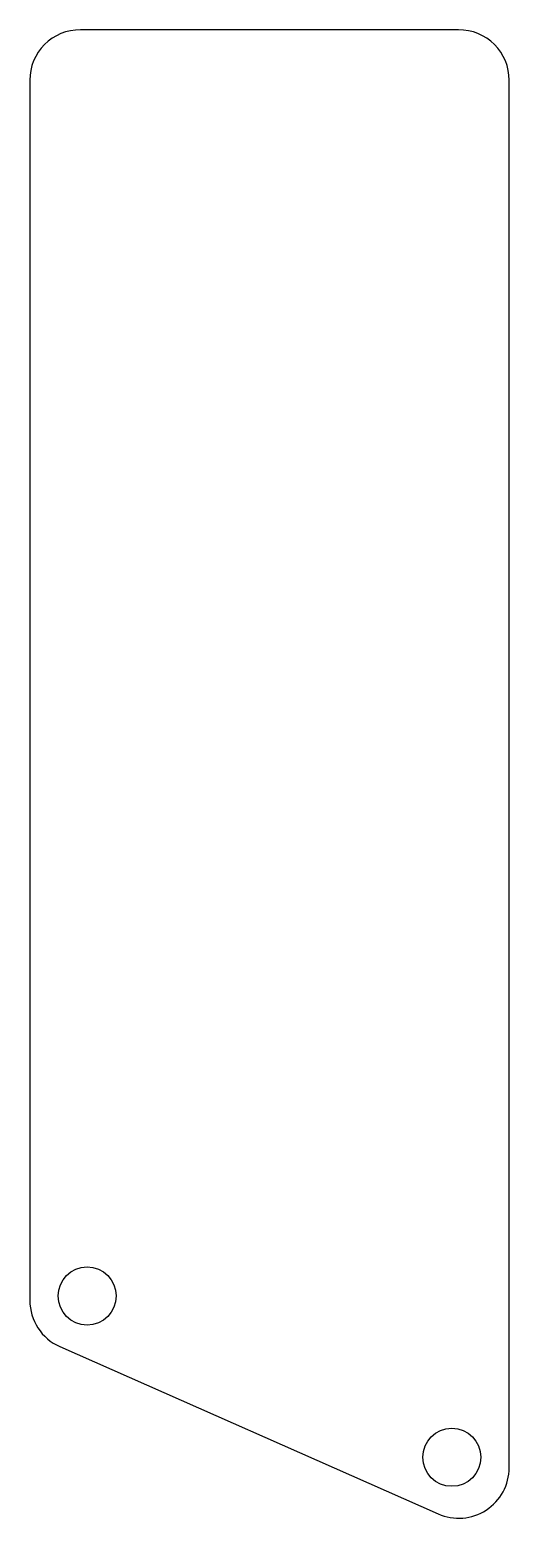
# Model space of a CAD drawing. Header units: millimetres. Extents: x 6.5 to 25.4, y -20.5 to 38.5.
import ezdxf

# ---------------------------------------------------------------- set-up
doc = ezdxf.new("R2010")
doc.units = ezdxf.units.MM
doc.layers.add('Nice!View Cover', color=18, linetype='Continuous', true_color=0x000000)

msp = doc.modelspace()

# ---------------------------------------------------------------- linework, layer by layer
at = {"layer": 'Nice!View Cover'}
msp.add_lwpolyline([(7.669, -13.682), (22.64, -20.309, 0.542281), (25.449, -18.481), (25.449, 36.474, 0.414214), (23.449, 38.474), (8.479, 38.474, 0.414214), (6.479, 36.474), (6.479, -11.853, 0.296781)], format="xyb", close=True, dxfattribs=at)
for centre in [(8.748, -11.678, 8.58), (23.18, -18.067, 8.58)]:
    msp.add_circle(centre, 1.15, dxfattribs=at)

doc.saveas('drawing.dxf')
